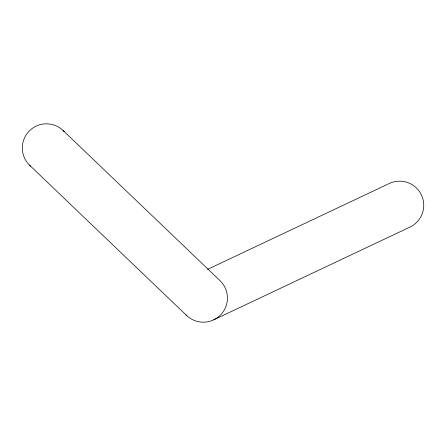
<?xml version="1.0" encoding="UTF-8"?>
<svg xmlns="http://www.w3.org/2000/svg" width="446" height="446" viewBox="0 0 446 446"><rect width="100%" height="100%" fill="white"/><g stroke="black" fill="none" stroke-linecap="round" stroke-linejoin="round"><path stroke-width="0.67" d="M207.474 269.417L389.325 183.473A24.129 24.129 0 0 1 421.442 194.974A24.129 24.129 0 0 1 409.941 227.098L213.617 319.888M63.109 130.511L219.99 280.64A24.129 24.129 0 0 1 220.48 315.021A24.129 24.129 0 0 1 186.094 314.976M29.748 165.371L186.629 315.5M30.545 166.107A24.129 24.129 0 0 1 29.191 131.057A24.129 24.129 0 0 1 64.263 131.693"/></g></svg>
